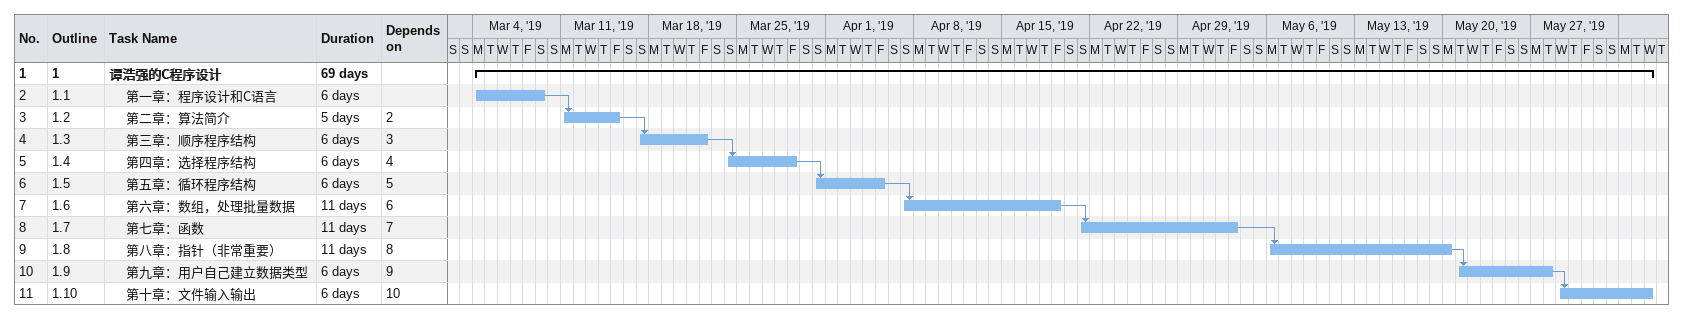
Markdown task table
| ID | WBS | Task | Duration | Start | Finish | Predecessors |
|---|---|---|---|---|---|---|
| 1 | 1 | **谭浩强的C程序设计** | 69d | 2019-03-04 | 2019-06-05 |  |
| 2 | 1.1 | 第一章：程序设计和C语言 | 6d | 2019-03-04 | 2019-03-09 |  |
| 3 | 1.2 | 第二章：算法简介 | 5d | 2019-03-11 | 2019-03-15 | 2 |
| 4 | 1.3 | 第三章：顺序程序结构 | 6d | 2019-03-17 | 2019-03-22 | 3 |
| 5 | 1.4 | 第四章：选择程序结构 | 6d | 2019-03-24 | 2019-03-29 | 4 |
| 6 | 1.5 | 第五章：循环程序结构 | 6d | 2019-03-31 | 2019-04-05 | 5 |
| 7 | 1.6 | 第六章：数组，处理批量数据 | 11d | 2019-04-07 | 2019-04-19 | 6 |
| 8 | 1.7 | 第七章：函数 | 11d | 2019-04-21 | 2019-05-03 | 7 |
| 9 | 1.8 | 第八章：指针（非常重要） | 11d | 2019-05-06 | 2019-05-20 | 8 |
| 10 | 1.9 | 第九章：用户自己建立数据类型 | 6d | 2019-05-21 | 2019-05-28 | 9 |
| 11 | 1.10 | 第十章：文件输入输出 | 6d | 2019-05-29 | 2019-06-05 | 10 |
